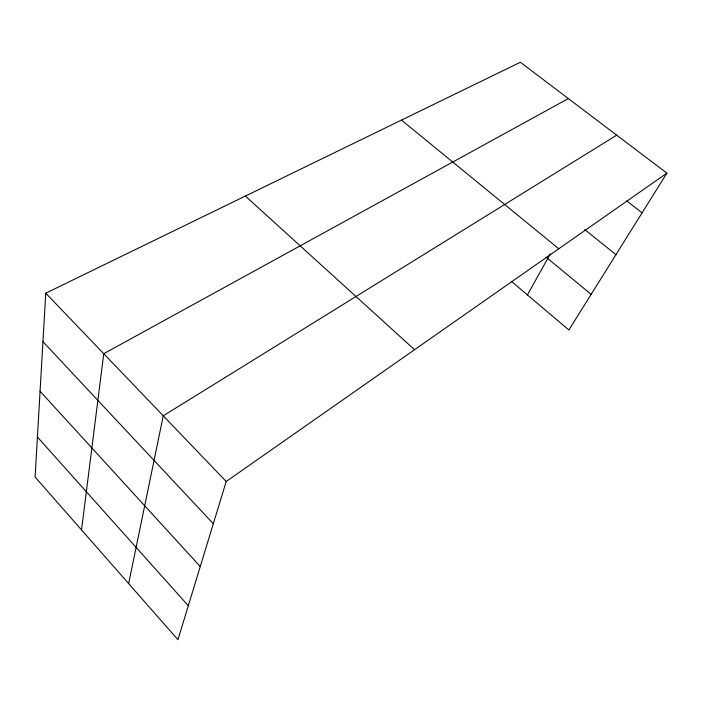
<?xml version="1.0" encoding="UTF-8"?>
<svg xmlns="http://www.w3.org/2000/svg" width="702" height="702" viewBox="0 0 702 702"><rect width="100%" height="100%" fill="white"/><g stroke="black" fill="none" stroke-linecap="round" stroke-linejoin="round"><path stroke-width="1.05" d="M45.753 293.19L35.1 477.035L177.948 639.741L226.193 481.493L666.9 173.14L520.349 62.259L45.753 293.19L226.193 481.493M81.529 529.922L103.747 353.703L568.339 98.57M128.65 583.59L163.25 415.803L616.698 135.153M527.404 294.901L550.368 253.817M666.9 173.14L568.883 329.993L511.512 281.449M626.675 200.842L642.084 212.846M584.713 229.58L615.961 254.65M401.474 120.103L558.801 248.771M546.059 257.143L591.154 294.349M245.375 196.06L414.557 349.701M42.945 341.681L213.311 523.745M40.075 391.268L200.263 566.567M37.417 437.03L188.32 605.747"/></g></svg>
